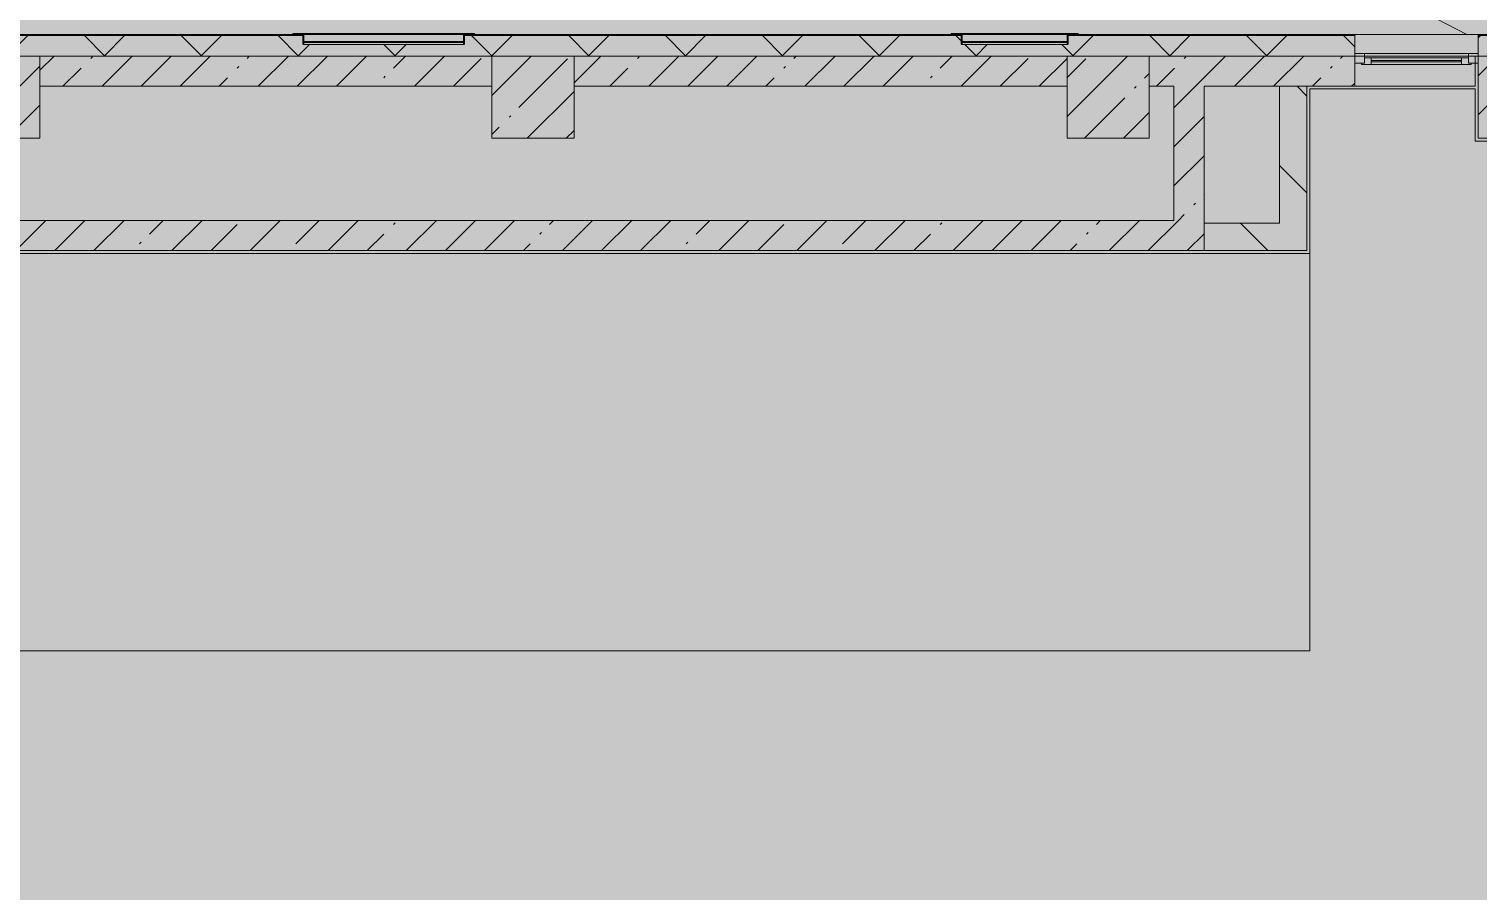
# Model space of a CAD drawing. Header units: millimetres. Extents: x -5524 to 188159, y -8553 to 29000.
# Drawn here: x 83579 to 94159, y 9105 to 15398 of the extents above; entities that cross this region are included whole.
import ezdxf

# ---------------------------------------------------------------- set-up
doc = ezdxf.new("R2010")
doc.units = ezdxf.units.MM
for name, color, linetype, lineweight in [('A-DETL-2', 7, 'Continuous', 5), ('A-WALL-7', 7, 'Continuous', 5), ('I-WALL-2', 7, 'Continuous', 5), ('S-COLS-2', 7, 'Continuous', 5)]:
    doc.layers.add(name, color=color, linetype=linetype, lineweight=lineweight)
doc.layers.add('A-DETL-GENF-2', color=7, linetype='Continuous', lineweight=9, true_color=0xc0c0c0, transparency=0.4)
for name, color, linetype, lineweight, true_color in [('A-FLOR-1', 7, 'Continuous', 5, 0xb7b7b7), ('A-GENM-3', 7, 'Continuous', 5, 0x737373), ('A-GENM-4', 7, 'Continuous', 5, 0xa1a1a1), ('A-GLAZ-3', 7, 'Continuous', 5, 0x737373), ('A-WALL-10', 7, 'Continuous', 5, 0xa1a1a1), ('A-WALL-8', 7, 'Continuous', 5, 0x737373), ('A-WALL-9', 7, 'Continuous', 9, 0x737373), ('I-WALL-3', 7, 'Continuous', 5, 0x737373), ('S-COLS-1', 7, 'Continuous', 5, 0x737373)]:
    doc.layers.add(name, color=color, linetype=linetype, lineweight=lineweight, true_color=true_color)
pattern_1 = [(45, (61148.7, 0), (-285.123, 285.123), []), (45, (61433.8, 0), (-285.123, 285.123), [504.031, -100.806, 16.764, -84.042])]
pattern_2 = [(135, (61148.7, 0), (-353.5534, -353.5534), [])]

# ---------------------------------------------------------------- blocks, each defined once
blk = doc.blocks.new('BSC_Колонна _Прямоугольная - 600х600-V67-3_7_1_птичка')
at = {"layer": 'S-COLS-2'}
h = blk.add_hatch(dxfattribs=at)
h.set_pattern_fill('FP_55', color=256, style=0, pattern_type=2)
h.set_pattern_definition([(45, (-26110, -14900), (-285.123, 285.123), []), (45, (-25824.88, -14900), (-285.123, 285.123), [504.031, -100.806, 16.764, -84.042])])
h.paths.add_polyline_path([(-300, -300), (300, -300), (300, 300), (-300, 300), (-300, -208)])
at = {"layer": 'S-COLS-1'}
for p, q in [((300, 300), (-300, 300)), ((-300, 300), (-300, -300)), ((300, -300), (300, 300)), ((-300, -300), (300, -300))]:
    blk.add_line(p, q, dxfattribs=at)
blk = doc.blocks.new('BSC_Колонна _Прямоугольная - 600х600-V93-3_7_1_птичка')
at = {"layer": 'S-COLS-2'}
h = blk.add_hatch(dxfattribs=at)
h.set_pattern_fill('FP_85', color=256, style=0, pattern_type=2)
h.set_pattern_definition([(45, (-33310, -14900), (-285.123, 285.123), []), (45, (-33024.88, -14900), (-285.123, 285.123), [504.031, -100.806, 16.764, -84.042])])
h.paths.add_polyline_path([(-300, -300), (300, -300), (300, 300), (-300, 300), (-300, -208)])
at = {"layer": 'S-COLS-1'}
for p, q in [((300, 300), (-300, 300)), ((-300, 300), (-300, -300)), ((300, -300), (300, 300)), ((-300, -300), (300, -300))]:
    blk.add_line(p, q, dxfattribs=at)
blk = doc.blocks.new('BSC_Колонна _Прямоугольная - 600х600-V104-3_7_1_птичка')
at = {"layer": 'S-COLS-2'}
h = blk.add_hatch(dxfattribs=at)
h.set_pattern_fill('FP_97', color=256, style=0, pattern_type=2)
h.set_pattern_definition([(45, (-30310, -14900), (-285.123, 285.123), []), (45, (-30024.88, -14900), (-285.123, 285.123), [504.031, -100.806, 16.764, -84.042])])
h.paths.add_polyline_path([(-300, -300), (300, -300), (300, 300), (-300, 300), (-300, -208)])
at = {"layer": 'S-COLS-1'}
for p, q in [((300, 300), (-300, 300)), ((-300, 300), (-300, -300)), ((300, -300), (300, 300)), ((-300, -300), (300, -300))]:
    blk.add_line(p, q, dxfattribs=at)
blk = doc.blocks.new('BSC_Колонна _Прямоугольная - 600х600-V142-3_7_1_птичка')
at = {"layer": 'S-COLS-2'}
h = blk.add_hatch(dxfattribs=at)
h.set_pattern_fill('FP_120', color=256, style=0, pattern_type=2)
h.set_pattern_definition([(45, (-22210, -14900), (-285.123, 285.123), []), (45, (-21924.88, -14900), (-285.123, 285.123), [504.031, -100.806, 16.764, -84.042])])
h.paths.add_polyline_path([(-300, -300), (300, -300), (300, 300), (-300, 300)])
at = {"layer": 'S-COLS-1'}
for p, q in [((300, 300), (-300, 300)), ((-300, 300), (-300, -300)), ((300, -300), (300, 300)), ((-300, -300), (300, -300))]:
    blk.add_line(p, q, dxfattribs=at)
blk = doc.blocks.new('120_Окно_СКБ_1Ст - 120_Окно_СКБ_1Ст_900х2500_h_-20705657-3_7_1_птичка')
at = {"layer": 'A-GLAZ-3'}
for p, q in [((-450, -127), (-450, -57)), ((-450, -57), (-380, -57)), ((450, -57), (-450, -57)), ((-380, -57), (-380, -127)), ((380, -87), (-380, -87)), ((-380, -87), (-380, -127)), ((-330, -137), (-330, -87)), ((330, -137), (330, -87)), ((380, -127), (380, -57)), ((380, -57), (450, -57)), ((380, -127), (380, -87)), ((450, -57), (450, -127)), ((-380, -127), (-450, -127)), ((-450, -127), (-400, -127)), ((-380, -127), (-400, -127)), ((-400, -127), (-400, -137)), ((-400, -137), (400, -137)), ((400, -137), (-400, -137)), ((-330, -107), (330, -107)), ((330, -117), (-330, -117)), ((450, -127), (380, -127)), ((400, -127), (380, -127)), ((400, -127), (450, -127)), ((400, -137), (400, -127))]:
    blk.add_line(p, q, dxfattribs=at)
blk = doc.blocks.new('Уголок вложенный - Уголок вложенный-23831105-3_7_1_птичка')
at = {"layer": 'A-GENM-3'}
for p, q in [((29164, 15365), (29244, 15365)), ((29164, 15361), (29164, 15365)), ((29237, 15288), (29237, 15349)), ((29244, 15365), (29244, 15285)), ((29244, 15285), (29240, 15285))]:
    blk.add_line(p, q, dxfattribs=at)
at = {"layer": 'A-GENM-3', "flags": 128}
for points in [[(29167, 15358), (29166, 15358), (29166, 15358), (29165, 15359), (29165, 15359), (29164, 15360), (29164, 15360), (29164, 15361)], [(29237, 15349), (29237, 15351), (29236, 15353), (29235, 15355), (29234, 15356), (29232, 15357), (29230, 15358), (29228, 15358)], [(29240, 15285), (29239, 15285), (29239, 15285), (29238, 15286), (29238, 15286), (29237, 15287), (29237, 15287), (29237, 15288)]]:
    blk.add_lwpolyline(points, dxfattribs=at)
at = {"layer": 'A-GENM-4'}
blk.add_line((29228, 15358), (29167, 15358), dxfattribs=at)
blk = doc.blocks.new('Уголок вложенный - Уголок вложенный-V158-3_7_1_птичка')
at = {"layer": 'A-GENM-3'}
for p, q in [((30010, 15365), (30090, 15365)), ((30010, 15285), (30010, 15365)), ((30017, 15349), (30017, 15288)), ((30090, 15365), (30090, 15361)), ((30014, 15285), (30010, 15285))]:
    blk.add_line(p, q, dxfattribs=at)
at = {"layer": 'A-GENM-3', "flags": 128}
for points in [[(30026, 15358), (30024, 15358), (30022, 15357), (30020, 15356), (30019, 15355), (30018, 15353), (30017, 15351), (30017, 15349)], [(30090, 15361), (30090, 15360), (30090, 15360), (30089, 15359), (30089, 15359), (30088, 15358), (30088, 15358), (30087, 15358)], [(30017, 15288), (30017, 15287), (30017, 15287), (30016, 15286), (30016, 15286), (30015, 15285), (30015, 15285), (30014, 15285)]]:
    blk.add_lwpolyline(points, dxfattribs=at)
at = {"layer": 'A-GENM-4'}
blk.add_line((30087, 15358), (30026, 15358), dxfattribs=at)
blk = doc.blocks.new('Уголок вложенный - Уголок вложенный-V159-3_7_1_птичка')
at = {"layer": 'A-GENM-3'}
for p, q in [((29244, 15365), (30010, 15365)), ((30010, 15285), (29244, 15285))]:
    blk.add_line(p, q, dxfattribs=at)
at = {"layer": 'A-GENM-3', "flags": 128}
for points in [[(29237, 15349), (29237, 15351), (29236, 15353), (29235, 15355), (29234, 15356), (29232, 15357), (29230, 15358), (29228, 15358)], [(30026, 15358), (30024, 15358), (30022, 15357), (30020, 15356), (30019, 15355), (30018, 15353), (30017, 15351), (30017, 15349)]]:
    blk.add_lwpolyline(points, dxfattribs=at)
blk = doc.blocks.new('Полоса с поворотом - Полоса с поворотом-23831239-3_7_1_птичка')
at = {"layer": 'A-GENM-3'}
for p, q in [((24437, 15363), (25603, 15363)), ((25603, 15306), (24437, 15306)), ((24437, 15298), (25603, 15298))]:
    blk.add_line(p, q, dxfattribs=at)
blk = doc.blocks.new('Уголок вложенный - Уголок вложенный-23831240-3_7_1_птичка')
at = {"layer": 'A-GENM-3'}
for p, q in [((24437, 15365), (25603, 15365)), ((25603, 15285), (24437, 15285))]:
    blk.add_line(p, q, dxfattribs=at)
at = {"layer": 'A-GENM-3', "flags": 128}
for points in [[(24430, 15349), (24430, 15351), (24429, 15353), (24428, 15355), (24427, 15356), (24425, 15357), (24423, 15358), (24421, 15358)], [(25619, 15358), (25617, 15358), (25615, 15357), (25614, 15356), (25612, 15355), (25611, 15353), (25610, 15351), (25610, 15349)]]:
    blk.add_lwpolyline(points, dxfattribs=at)
blk = doc.blocks.new('Полоса с поворотом - Полоса с поворотом-23831104-3_7_1_птичка')
at = {"layer": 'A-GENM-3'}
for p, q in [((19017, 15363), (19783, 15363)), ((19783, 15306), (19017, 15306)), ((19017, 15298), (19783, 15298))]:
    blk.add_line(p, q, dxfattribs=at)

msp = doc.modelspace()

# ---------------------------------------------------------------- hatches: boundary and pattern name
at = {"layer": 'A-DETL-GENF-2'}
for points in [[(60220.9, 14774.9), (60880.7, 14774.9), (60880.7, 15358), (99908.7, 15358), (99908.7, 23888.3), (95076.8, 23888.3), (95076.8, 27398.1), (58739.6, 27398.1), (58739.6, 14774.9), (59754.8, 14774.9)], [(97509.1, -258), (99458.7, -258), (99458.7, 15358), (60880.7, 15358), (60880.7, -258), (96576.9, -258)]]:
    msp.add_hatch(color=256, dxfattribs=at).paths.add_polyline_path(points)
at = {"layer": 'A-WALL-7'}
h = msp.add_hatch(dxfattribs=at)
h.set_pattern_fill('FP_61', color=256, style=0, pattern_type=2)
h.set_pattern_definition([(45, (61148.7, 0), (-353.5534, 353.5534), []), (135, (61148.7, 0), (-353.5534, -353.5534), [])])
h.paths.add_polyline_path([(88187.1, 15200), (93258.7, 15200), (93258.7, 15350), (91165.7, 15349), (91165.7, 15288), (91158.7, 15285), (90385.7, 15288), (90385.7, 15350), (86758.9, 15349), (86758.9, 15288), (86751.9, 15285), (85578.9, 15288), (85578.9, 15350), (80938.7, 15349), (80938.7, 15288), (80931.7, 15285), (80158.7, 15288), (80158.7, 15350), (75931.7, 15349), (75931.7, 15288), (75924.7, 15285), (75751.7, 15288), (75751.5, 15350), (74008.7, 15350), (74008.7, 15200), (87558.7, 15200)])
h.paths.add_polyline_path([(99458.7, 15200), (99458.7, 15350), (98958.7, 15350), (98958.7, 15200), (99373.5, 15200)])
h.paths.add_polyline_path([(95808.7, 15200), (96558.7, 15200), (96558.7, 15350), (95808.7, 15350)])
h.paths.add_polyline_path([(94758.7, 15200), (94908.7, 15200), (94908.7, 15350), (94758.7, 15350), (94758.7, 15270.2)])
h.paths.add_polyline_path([(70308.7, 15200), (70908.7, 15200), (70908.7, 15350), (70308.7, 15350)])
h.paths.add_polyline_path([(67678.6, 15200), (67908.7, 15200), (67908.7, 15350), (61188.7, 15350), (61188.7, 15293), (61038.7, 15293), (61038.7, 15200), (67308.7, 15200)])
h.paths.add_polyline_path([(69408.7, 15200), (69408.7, 15350), (68808.7, 15350), (68808.7, 15200)])
h.paths.add_polyline_path([(94158.7, 15200), (94388.7, 15200), (94383.7, 15350), (94158.7, 15350), (94158.7, 15270.2)])
at = {"layer": 'I-WALL-2'}
h = msp.add_hatch(dxfattribs=at)
h.set_pattern_fill('FP_57', color=256, style=0, pattern_type=2)
h.set_pattern_definition(pattern_1)
h.paths.add_polyline_path([(93258.7, 14980), (93258.7, 15200), (91758.7, 15200), (91758.7, 14980), (92909.9, 14980)])
h.paths.add_polyline_path([(75958.7, 14980), (79258.9, 14980), (79258.9, 15200), (75458.7, 15200), (75458.7, 14980)])
h.paths.add_polyline_path([(91158.7, 14980), (91158.7, 15200), (87558.7, 15200), (87558.7, 14980), (90983.7, 14980)])
h.paths.add_polyline_path([(86958.7, 14980), (86958.7, 15200), (83658.7, 15200), (83658.7, 14980), (86322.6, 14980)])
h.paths.add_polyline_path([(79858.9, 14980), (83058.7, 14980), (83058.7, 15200), (79858.9, 15200)])
h = msp.add_hatch(dxfattribs=at)
h.set_pattern_fill('FP_57', color=256, style=0, pattern_type=2)
h.set_pattern_definition(pattern_1)
h.paths.add_polyline_path([(92158.7, 14000), (92158.7, 14980), (91938.7, 14980), (91938.7, 14000)])
h = msp.add_hatch(dxfattribs=at)
h.set_pattern_fill('FP_60', color=256, style=0, pattern_type=2)
h.set_pattern_definition(pattern_2)
h.paths.add_polyline_path([(92909.9, 13980), (92909.9, 14980), (92709.9, 14980), (92709.9, 13980)])
h = msp.add_hatch(dxfattribs=at)
h.set_pattern_fill('FP_57', color=256, style=0, pattern_type=2)
h.set_pattern_definition(pattern_1)
h.paths.add_polyline_path([(92158.7, 13780), (92158.7, 14000), (81358.7, 14000), (81358.7, 13780), (91915.9, 13780)])
h = msp.add_hatch(dxfattribs=at)
h.set_pattern_fill('FP_60', color=256, style=0, pattern_type=2)
h.set_pattern_definition(pattern_2)
h.paths.add_polyline_path([(92158.7, 13780), (92909.9, 13780), (92909.9, 13980), (92158.7, 13980)])

# ---------------------------------------------------------------- linework, layer by layer
at = {"layer": 'A-DETL-2'}
msp.add_line((60880.7, 15358), (99458.7, 15358), dxfattribs=at)
at = {"layer": 'A-FLOR-1'}
for p, q in [((94076.9, 15358), (75708.7, 24880)), ((94138.7, 14960), (92929.9, 14960)), ((92929.9, 14960), (92929.9, 10859)), ((94138.7, 14580), (94138.7, 14960)), ((94778.7, 14580), (94138.7, 14580)), ((92930.9, 13759), (81390.9, 13759)), ((92930.9, 10859), (92930.9, 13759)), ((81379.7, 10859), (92930.9, 10859))]:
    msp.add_line(p, q, dxfattribs=at)
at = {"layer": 'A-WALL-10'}
for p, q in [((85508.9, 15358), (81008.7, 15358)), ((85582.9, 15358), (85569.9, 15358)), ((86767.9, 15358), (86755, 15358)), ((90315.7, 15358), (86828.9, 15358)), ((90389.6, 15358), (90376.7, 15358)), ((91174.7, 15358), (91161.8, 15358)), ((94381.7, 15358), (91235.7, 15358))]:
    msp.add_line(p, q, dxfattribs=at)
at = {"layer": 'A-WALL-8'}
for p, q in [((93258.7, 15200), (93258.7, 15358)), ((94158.7, 15358), (94158.7, 15200)), ((83658.7, 15200), (86958.7, 15200)), ((87558.7, 15200), (91158.7, 15200)), ((91758.7, 15200), (94158.7, 15200))]:
    msp.add_line(p, q, dxfattribs=at)
at = {"layer": 'A-WALL-9'}
for p, q in [((85580.7, 15353), (80936.9, 15353)), ((85579.4, 15350), (80938.3, 15350)), ((90387.4, 15353), (86757.2, 15353)), ((90386.1, 15350), (86758.5, 15350)), ((93258.7, 15353), (91163.9, 15353)), ((93258.7, 15350), (91165.3, 15350)), ((94381.7, 15353), (94158.7, 15353)), ((94388.7, 15350), (94158.7, 15350)), ((86958.7, 15200), (83658.7, 15200)), ((91158.7, 15200), (87558.7, 15200)), ((93258.7, 15200), (91758.7, 15200)), ((92909.9, 14980), (92709.9, 14980))]:
    msp.add_line(p, q, dxfattribs=at)
at = {"layer": 'I-WALL-3'}
for p, q in [((93258.7, 14980), (93258.7, 15200)), ((94138.7, 14980), (94138.7, 15200)), ((83658.7, 14980), (86958.7, 14980)), ((87558.7, 14980), (91158.7, 14980)), ((91758.7, 14980), (91938.7, 14980)), ((91938.7, 14980), (91938.7, 14000)), ((92158.7, 14980), (92709.9, 14980)), ((92158.7, 13780), (92158.7, 14980)), ((92709.9, 14980), (92709.9, 13980)), ((92909.9, 13780), (92909.9, 14980)), ((94138.7, 14980), (92909.9, 14980)), ((91938.7, 14000), (81358.7, 14000)), ((92709.9, 13980), (92158.7, 13980)), ((81358.7, 13780), (92909.9, 13780))]:
    msp.add_line(p, q, dxfattribs=at)

# ---------------------------------------------------------------- block references
at = {"layer": 'A-GENM-3'}
for name, p in [('Уголок вложенный - Уголок вложенный-23831105-3_7_1_птичка', (56341.9, 0)), ('Уголок вложенный - Уголок вложенный-23831240-3_7_1_птичка', (61148.7, 0)), ('Полоса с поворотом - Полоса с поворотом-23831239-3_7_1_птичка', (61148.7, 0)), ('Уголок вложенный - Уголок вложенный-V158-3_7_1_птичка', (56741.9, 0)), ('Уголок вложенный - Уголок вложенный-23831105-3_7_1_птичка', (61148.7, 0)), ('Уголок вложенный - Уголок вложенный-V159-3_7_1_птичка', (61148.7, 0)), ('Полоса с поворотом - Полоса с поворотом-23831104-3_7_1_птичка', (71375.7, 0)), ('Уголок вложенный - Уголок вложенный-V158-3_7_1_птичка', (61148.7, 0))]:
    msp.add_blockref(name, p, dxfattribs=at)
at = {"layer": 'A-GLAZ-3'}
msp.add_blockref('120_Окно_СКБ_1Ст - 120_Окно_СКБ_1Ст_900х2500_h_-20705657-3_7_1_птичка', (93708.7, 15275), dxfattribs=at)
at = {"layer": 'S-COLS-1'}
for name, p in [('BSC_Колонна _Прямоугольная - 600х600-V142-3_7_1_птичка', (83358.7, 14900)), ('BSC_Колонна _Прямоугольная - 600х600-V67-3_7_1_птичка', (87258.7, 14900)), ('BSC_Колонна _Прямоугольная - 600х600-V104-3_7_1_птичка', (91458.7, 14900)), ('BSC_Колонна _Прямоугольная - 600х600-V93-3_7_1_птичка', (94458.7, 14900))]:
    msp.add_blockref(name, p, dxfattribs=at)

doc.saveas('drawing.dxf')
